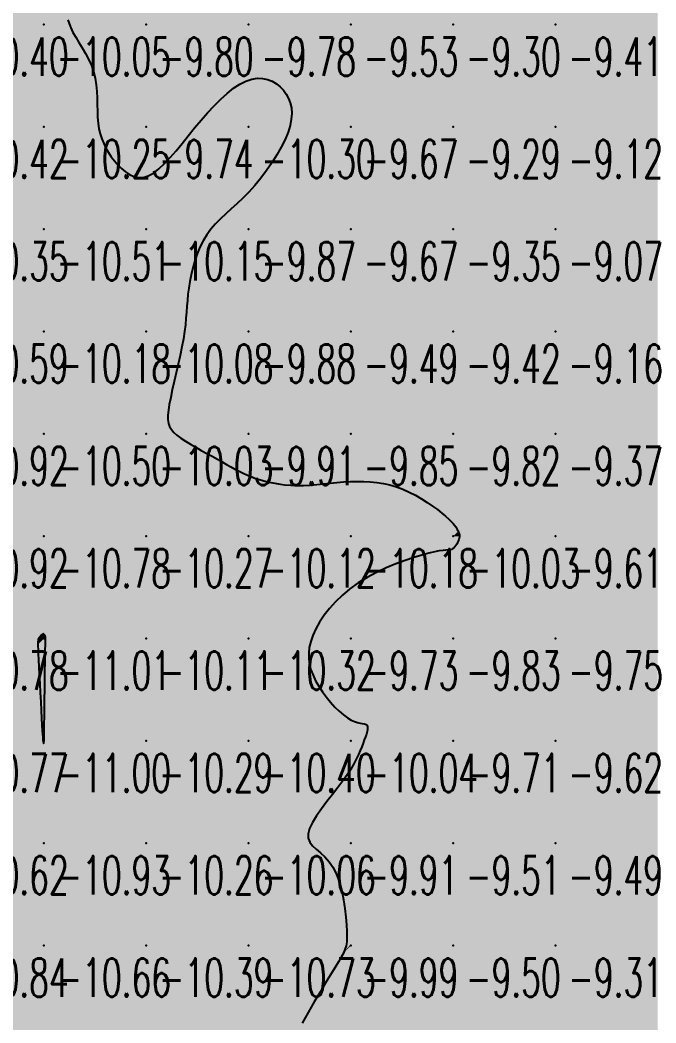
# Model space of a CAD drawing. Header units: millimetres. Extents: x 88261 to 90953, y 390274 to 392322.
# Drawn here: x 89887.9 to 89950.1, y 391539.7 to 391637.7 of the extents above; entities that cross this region are included whole.
import ezdxf
from ezdxf.enums import TextEntityAlignment as Align

# ---------------------------------------------------------------- set-up
doc = ezdxf.new("R2010")
doc.units = ezdxf.units.MM
doc.header["$LTSCALE"] = 25
for name, color, linetype in [('CN_03_00', 7, 'Continuous'), ('CN_04_00', 242, 'Continuous'), ('COTEAlt', 7, 'Continuous'), ('TN_COLORIAGE', 7, 'Continuous')]:
    doc.layers.add(name, color=color, linetype=linetype)
doc.styles.add('Simplex 1.0', font='Simplex.shx', dxfattribs={"width": 0.99, "height": 2.5})
doc.styles.get("Standard").update_dxf_attribs({"font": 'times.ttf'})

# ---------------------------------------------------------------- blocks, each defined once
blk = doc.blocks.new('COTE')
at = {"color": 0}
blk.add_point((0, 0), dxfattribs=at)
at = {"layer": 'COTEAlt'}
blk.add_attdef('ALT', text='', height=3.75, dxfattribs=at).set_placement((1.25, -1.25), align=Align.TOP_LEFT)

msp = doc.modelspace()

# ---------------------------------------------------------------- linework, layer by layer
at = {"layer": 'CN_03_00', "elevation": -11, "flags": 128}
msp.add_lwpolyline([(89889.772, 391574.491), (89889.813, 391573.701), (89889.858, 391572.844), (89889.905, 391571.955), (89889.952, 391571.071), (89889.998, 391570.226), (89890.039, 391569.457), (89890.076, 391568.798), (89890.106, 391568.276), (89890.129, 391567.882), (89890.148, 391567.596), (89890.162, 391567.401), (89890.173, 391567.277), (89890.181, 391567.206), (89890.188, 391567.17), (89890.194, 391567.148), (89890.2, 391567.127), (89890.206, 391567.105), (89890.213, 391567.082), (89890.22, 391567.061), (89890.226, 391567.043), (89890.232, 391567.029), (89890.239, 391567.021), (89890.244, 391567.02), (89890.25, 391567.028), (89890.255, 391567.043), (89890.259, 391567.064), (89890.263, 391567.088), (89890.267, 391567.115), (89890.27, 391567.142), (89890.272, 391567.168), (89890.274, 391567.191), (89890.275, 391567.214), (89890.276, 391567.251), (89890.277, 391567.325), (89890.279, 391567.453), (89890.282, 391567.657), (89890.285, 391567.957), (89890.29, 391568.372), (89890.297, 391568.923), (89890.306, 391569.619), (89890.317, 391570.432), (89890.329, 391571.324), (89890.341, 391572.255), (89890.354, 391573.188), (89890.367, 391574.084), (89890.379, 391574.903), (89890.391, 391575.609), (89890.4, 391576.171), (89890.408, 391576.6), (89890.413, 391576.915), (89890.417, 391577.136), (89890.418, 391577.282), (89890.416, 391577.372), (89890.411, 391577.428), (89890.403, 391577.466), (89890.391, 391577.505), (89890.375, 391577.545), (89890.355, 391577.583), (89890.331, 391577.617), (89890.301, 391577.646), (89890.266, 391577.665), (89890.225, 391577.674), (89890.178, 391577.67), (89890.125, 391577.65), (89890.067, 391577.617), (89890.007, 391577.572), (89889.946, 391577.518), (89889.887, 391577.455), (89889.832, 391577.387), (89889.783, 391577.315), (89889.741, 391577.241), (89889.709, 391577.163), (89889.687, 391577.069), (89889.674, 391576.941), (89889.67, 391576.76), (89889.674, 391576.511), (89889.687, 391576.176), (89889.708, 391575.738), (89889.737, 391575.179), (89889.772, 391574.491)], close=True, dxfattribs=at)
at = {"layer": 'CN_04_00', "elevation": -10, "flags": 128}
msp.add_lwpolyline([(89892.608, 391637.724), (89892.719, 391637.341), (89892.881, 391636.925), (89893.106, 391636.479), (89893.38, 391636.005), (89893.687, 391635.505), (89894.01, 391634.978), (89894.332, 391634.428), (89894.637, 391633.854), (89894.907, 391633.259), (89895.125, 391632.644), (89895.28, 391632.011), (89895.38, 391631.365), (89895.437, 391630.714), (89895.467, 391630.064), (89895.48, 391629.422), (89895.492, 391628.795), (89895.515, 391628.19), (89895.562, 391627.612), (89895.645, 391627.068), (89895.764, 391626.556), (89895.917, 391626.071), (89896.104, 391625.61), (89896.323, 391625.17), (89896.572, 391624.747), (89896.85, 391624.338), (89897.155, 391623.938), (89897.486, 391623.549), (89897.841, 391623.183), (89898.221, 391622.858), (89898.625, 391622.591), (89899.051, 391622.4), (89899.499, 391622.303), (89899.967, 391622.316), (89900.456, 391622.457), (89900.965, 391622.737), (89901.492, 391623.142), (89902.037, 391623.655), (89902.598, 391624.255), (89903.175, 391624.923), (89903.767, 391625.639), (89904.373, 391626.386), (89904.992, 391627.142), (89905.622, 391627.89), (89906.26, 391628.615), (89906.901, 391629.304), (89907.542, 391629.943), (89908.177, 391630.518), (89908.802, 391631.016), (89909.414, 391631.424), (89910.007, 391631.726), (89910.578, 391631.915), (89911.123, 391631.996), (89911.639, 391631.98), (89912.123, 391631.879), (89912.571, 391631.701), (89912.982, 391631.458), (89913.351, 391631.161), (89913.675, 391630.821), (89913.952, 391630.445), (89914.175, 391630.033), (89914.341, 391629.585), (89914.443, 391629.098), (89914.477, 391628.57), (89914.437, 391627.999), (89914.319, 391627.384), (89914.117, 391626.722), (89913.828, 391626.014), (89913.462, 391625.271), (89913.03, 391624.508), (89912.544, 391623.739), (89912.015, 391622.977), (89911.455, 391622.237), (89910.875, 391621.532), (89910.288, 391620.878), (89909.703, 391620.282), (89909.127, 391619.737), (89908.566, 391619.226), (89908.026, 391618.738), (89907.51, 391618.256), (89907.026, 391617.767), (89906.579, 391617.258), (89906.174, 391616.713), (89905.815, 391616.123), (89905.501, 391615.494), (89905.23, 391614.837), (89904.998, 391614.162), (89904.803, 391613.48), (89904.642, 391612.801), (89904.513, 391612.136), (89904.413, 391611.496), (89904.339, 391610.886), (89904.282, 391610.298), (89904.237, 391609.72), (89904.194, 391609.139), (89904.145, 391608.542), (89904.084, 391607.916), (89904.002, 391607.249), (89903.892, 391606.527), (89903.747, 391605.745), (89903.576, 391604.916), (89903.388, 391604.062), (89903.191, 391603.203), (89902.996, 391602.36), (89902.813, 391601.554), (89902.651, 391600.805), (89902.519, 391600.134), (89902.427, 391599.556), (89902.378, 391599.063), (89902.379, 391598.641), (89902.433, 391598.276), (89902.545, 391597.955), (89902.718, 391597.663), (89902.957, 391597.386), (89903.268, 391597.112), (89903.65, 391596.828), (89904.092, 391596.536), (89904.581, 391596.239), (89905.101, 391595.939), (89905.639, 391595.64), (89906.18, 391595.345), (89906.71, 391595.059), (89907.214, 391594.783), (89907.682, 391594.52), (89908.118, 391594.271), (89908.533, 391594.036), (89908.934, 391593.812), (89909.331, 391593.601), (89909.732, 391593.401), (89910.147, 391593.213), (89910.585, 391593.035), (89911.052, 391592.867), (89911.549, 391592.712), (89912.072, 391592.573), (89912.619, 391592.451), (89913.187, 391592.351), (89913.775, 391592.274), (89914.379, 391592.224), (89914.998, 391592.202), (89915.629, 391592.211), (89916.269, 391592.244), (89916.917, 391592.296), (89917.571, 391592.359), (89918.229, 391592.427), (89918.889, 391592.493), (89919.549, 391592.55), (89920.206, 391592.591), (89920.86, 391592.61), (89921.51, 391592.604), (89922.157, 391592.568), (89922.799, 391592.501), (89923.437, 391592.397), (89924.072, 391592.255), (89924.702, 391592.071), (89925.329, 391591.842), (89925.951, 391591.567), (89926.561, 391591.253), (89927.151, 391590.914), (89927.712, 391590.558), (89928.238, 391590.199), (89928.719, 391589.845), (89929.148, 391589.509), (89929.516, 391589.201), (89929.818, 391588.93), (89930.059, 391588.695), (89930.248, 391588.491), (89930.394, 391588.316), (89930.503, 391588.164), (89930.584, 391588.033), (89930.646, 391587.919), (89930.696, 391587.817), (89930.742, 391587.725), (89930.783, 391587.638), (89930.817, 391587.554), (89930.844, 391587.469), (89930.861, 391587.38), (89930.866, 391587.284), (89930.858, 391587.178), (89930.836, 391587.058), (89930.798, 391586.922), (89930.745, 391586.775), (89930.679, 391586.624), (89930.601, 391586.474), (89930.513, 391586.332), (89930.415, 391586.204), (89930.31, 391586.096), (89930.199, 391586.014), (89930.08, 391585.962), (89929.942, 391585.932), (89929.769, 391585.913), (89929.548, 391585.893), (89929.262, 391585.862), (89928.898, 391585.809), (89928.441, 391585.723), (89927.875, 391585.593), (89927.192, 391585.411), (89926.41, 391585.174), (89925.553, 391584.885), (89924.645, 391584.545), (89923.71, 391584.154), (89922.771, 391583.713), (89921.853, 391583.225), (89920.979, 391582.69), (89920.17, 391582.109), (89919.431, 391581.493), (89918.763, 391580.849), (89918.168, 391580.189), (89917.647, 391579.52), (89917.201, 391578.853), (89916.833, 391578.197), (89916.542, 391577.561), (89916.331, 391576.954), (89916.197, 391576.371), (89916.135, 391575.809), (89916.144, 391575.263), (89916.22, 391574.726), (89916.359, 391574.195), (89916.559, 391573.665), (89916.817, 391573.13), (89917.127, 391572.589), (89917.48, 391572.049), (89917.866, 391571.523), (89918.275, 391571.022), (89918.695, 391570.557), (89919.115, 391570.139), (89919.526, 391569.781), (89919.916, 391569.493), (89920.276, 391569.283), (89920.604, 391569.139), (89920.898, 391569.046), (89921.156, 391568.989), (89921.377, 391568.952), (89921.561, 391568.92), (89921.704, 391568.878), (89921.807, 391568.81), (89921.868, 391568.703), (89921.891, 391568.558), (89921.879, 391568.377), (89921.838, 391568.162), (89921.77, 391567.916), (89921.681, 391567.641), (89921.574, 391567.341), (89921.454, 391567.017), (89921.323, 391566.671), (89921.173, 391566.3), (89920.999, 391565.901), (89920.791, 391565.469), (89920.542, 391565.001), (89920.244, 391564.493), (89919.889, 391563.941), (89919.468, 391563.341), (89918.98, 391562.693), (89918.45, 391562.011), (89917.907, 391561.312), (89917.383, 391560.613), (89916.907, 391559.933), (89916.511, 391559.287), (89916.225, 391558.695), (89916.078, 391558.172), (89916.093, 391557.73), (89916.249, 391557.349), (89916.518, 391557.002), (89916.87, 391556.665), (89917.276, 391556.309), (89917.707, 391555.908), (89918.134, 391555.438), (89918.528, 391554.87), (89918.865, 391554.189), (89919.144, 391553.415), (89919.37, 391552.581), (89919.547, 391551.719), (89919.682, 391550.858), (89919.777, 391550.032), (89919.839, 391549.271), (89919.871, 391548.606), (89919.877, 391548.059), (89919.853, 391547.608), (89919.79, 391547.22), (89919.684, 391546.861), (89919.528, 391546.5), (89919.315, 391546.105), (89919.038, 391545.641), (89918.692, 391545.077), (89918.273, 391544.389), (89917.79, 391543.588), (89917.257, 391542.696), (89916.687, 391541.732), (89916.093, 391540.717), (89915.487, 391539.672)], dxfattribs=at)
at = {"layer": 'TN_COLORIAGE', "color": 181}
for points in [[(89892.756, 391639.746, -9.804), (89892.169, 391637.239, -9.804), (89900.249, 391647.239, -9.804), (89900.249, 391637.239, -9.804)], [(89900.249, 391637.239, -9.519), (89910.249, 391637.239, -9.519), (89910.249, 391647.239, -9.519)], [(89900.249, 391647.239, -9.519), (89900.249, 391637.239, -9.519), (89910.249, 391647.239, -9.519)], [(89910.249, 391637.239, -9.259), (89920.249, 391637.239, -9.259), (89920.249, 391647.239, -9.259)], [(89910.249, 391647.239, -9.259), (89910.249, 391637.239, -9.259), (89920.249, 391647.239, -9.259)], [(89920.249, 391637.239, -9.245), (89930.249, 391637.239, -9.245), (89930.249, 391647.239, -9.245)], [(89920.249, 391647.239, -9.245), (89920.249, 391637.239, -9.245), (89930.249, 391647.239, -9.245)], [(89930.249, 391637.239, -9.196), (89940.249, 391637.239, -9.196), (89940.249, 391647.239, -9.196)], [(89930.249, 391647.239, -9.196), (89930.249, 391637.239, -9.196), (89940.249, 391647.239, -9.196)], [(89940.249, 391637.239, -9.371), (89950.249, 391637.239, -9.371), (89950.249, 391647.239, -9.371)], [(89940.249, 391647.239, -9.371), (89940.249, 391637.239, -9.371), (89950.249, 391647.239, -9.371)], [(89892.169, 391637.239, -9.804), (89895.856, 391632.846, -9.804), (89900.249, 391637.239, -9.804)], [(89895.856, 391632.846, -9.741), (89895.159, 391627.239, -9.741), (89900.249, 391637.239, -9.741), (89900.249, 391627.239, -9.741)], [(89910.249, 391632.986, -9.741), (89904.863, 391627.239, -9.741), (89910.249, 391637.239, -9.741), (89900.249, 391627.239, -9.741)], [(89900.249, 391637.239, -9.776), (89900.249, 391627.239, -9.776), (89910.249, 391637.239, -9.776)], [(89910.249, 391632.986, -9.534), (89914.184, 391631.175, -9.534), (89910.249, 391637.239, -9.534), (89920.249, 391637.239, -9.534)], [(89915.067, 391627.239, -9.534), (89914.184, 391631.175, -9.534), (89920.249, 391627.239, -9.534), (89920.249, 391637.239, -9.534)], [(89920.249, 391627.239, -9.297), (89930.249, 391627.239, -9.297), (89930.249, 391637.239, -9.297)], [(89920.249, 391637.239, -9.297), (89920.249, 391627.239, -9.297), (89930.249, 391637.239, -9.297)], [(89930.249, 391637.239, -9.414), (89930.249, 391627.239, -9.414), (89940.249, 391637.239, -9.414)], [(89930.249, 391627.239, -9.414), (89940.249, 391627.239, -9.414), (89940.249, 391637.239, -9.414)], [(89940.249, 391637.239, -9.658), (89940.249, 391627.239, -9.658), (89950.249, 391637.239, -9.658)], [(89940.249, 391627.239, -9.658), (89950.249, 391627.239, -9.658), (89950.249, 391637.239, -9.658)], [(89895.159, 391627.239, -9.741), (89896.88, 391623.871, -9.741), (89900.249, 391627.239, -9.741)], [(89900.249, 391620.907, -9.741), (89896.88, 391623.871, -9.741), (89900.249, 391627.239, -9.741)], [(89900.249, 391620.907, -9.741), (89904.863, 391627.239, -9.741), (89900.249, 391627.239, -9.741)], [(89910.249, 391620.197, -9.675), (89915.067, 391627.239, -9.675), (89910.249, 391617.239, -9.675), (89920.249, 391627.239, -9.675)], [(89910.249, 391617.239, -9.675), (89920.249, 391617.239, -9.675), (89920.249, 391627.239, -9.675)], [(89920.249, 391627.239, -9.286), (89920.249, 391617.239, -9.286), (89930.249, 391627.239, -9.286)], [(89920.249, 391617.239, -9.286), (89930.249, 391617.239, -9.286), (89930.249, 391627.239, -9.286)], [(89930.249, 391617.239, -9.12), (89940.249, 391617.239, -9.12), (89940.249, 391627.239, -9.12)], [(89930.249, 391627.239, -9.12), (89930.249, 391617.239, -9.12), (89940.249, 391627.239, -9.12)], [(89940.249, 391617.239, -9.155), (89950.249, 391617.239, -9.155), (89950.249, 391627.239, -9.155)], [(89940.249, 391627.239, -9.155), (89940.249, 391617.239, -9.155), (89950.249, 391627.239, -9.155)], [(89905.665, 391617.239, -9.873), (89910.249, 391620.197, -9.873), (89910.249, 391617.239, -9.873)], [(89904.133, 391611.124, -9.873), (89905.665, 391617.239, -9.873), (89910.249, 391617.239, -9.873)], [(89904.282, 391607.239, -9.873), (89904.133, 391611.124, -9.873), (89910.249, 391607.239, -9.873), (89910.249, 391617.239, -9.873)], [(89910.249, 391607.239, -9.674), (89920.249, 391607.239, -9.674), (89920.249, 391617.239, -9.674)], [(89910.249, 391617.239, -9.674), (89910.249, 391607.239, -9.674), (89920.249, 391617.239, -9.674)], [(89920.249, 391607.239, -9.351), (89930.249, 391607.239, -9.351), (89930.249, 391617.239, -9.351)], [(89920.249, 391617.239, -9.351), (89920.249, 391607.239, -9.351), (89930.249, 391617.239, -9.351)], [(89930.249, 391607.239, -9.073), (89940.249, 391607.239, -9.073), (89940.249, 391617.239, -9.073)], [(89930.249, 391617.239, -9.073), (89930.249, 391607.239, -9.073), (89940.249, 391617.239, -9.073)], [(89940.249, 391617.239, -9.308), (89940.249, 391607.239, -9.308), (89950.249, 391617.239, -9.308)], [(89940.249, 391607.239, -9.308), (89950.249, 391607.239, -9.308), (89950.249, 391617.239, -9.308)], [(89902.091, 391599.082, -9.881), (89904.282, 391607.239, -9.881), (89910.249, 391607.239, -9.881)], [(89902.468, 391597.239, -9.881), (89902.091, 391599.082, -9.881), (89910.249, 391597.239, -9.881), (89910.249, 391607.239, -9.881)], [(89910.249, 391607.239, -9.491), (89910.249, 391597.239, -9.491), (89920.249, 391607.239, -9.491)], [(89910.249, 391597.239, -9.491), (89920.249, 391597.239, -9.491), (89920.249, 391607.239, -9.491)], [(89920.249, 391607.239, -9.424), (89920.249, 391597.239, -9.424), (89930.249, 391607.239, -9.424)], [(89920.249, 391597.239, -9.424), (89930.249, 391597.239, -9.424), (89930.249, 391607.239, -9.424)], [(89930.249, 391607.239, -9.164), (89930.249, 391597.239, -9.164), (89940.249, 391607.239, -9.164)], [(89930.249, 391597.239, -9.164), (89940.249, 391597.239, -9.164), (89940.249, 391607.239, -9.164)], [(89940.249, 391607.239, -9.579), (89940.249, 391597.239, -9.579), (89950.249, 391607.239, -9.579)], [(89940.249, 391597.239, -9.579), (89950.249, 391597.239, -9.579), (89950.249, 391607.239, -9.579)], [(89902.468, 391597.239, -9.905), (89907.642, 391594.632, -9.905), (89910.249, 391597.239, -9.905)], [(89910.249, 391592.928, -9.905), (89907.642, 391594.632, -9.905), (89910.249, 391597.239, -9.905)], [(89910.249, 391592.928, -9.855), (89914.873, 391591.863, -9.855), (89910.249, 391597.239, -9.855), (89920.249, 391597.239, -9.855)], [(89914.873, 391591.863, -9.855), (89920.249, 391592.83, -9.855), (89920.249, 391597.239, -9.855)], [(89920.249, 391592.83, -9.825), (89925.369, 391592.36, -9.825), (89920.249, 391597.239, -9.825), (89930.249, 391597.239, -9.825)], [(89930.249, 391588.782, -9.825), (89925.369, 391592.36, -9.825), (89930.249, 391597.239, -9.825)], [(89930.249, 391588.782, -9.368), (89930.73, 391587.72, -9.368), (89930.249, 391597.239, -9.368), (89940.249, 391597.239, -9.368)], [(89931.01, 391587.239, -9.368), (89930.73, 391587.72, -9.368), (89940.249, 391587.239, -9.368), (89940.249, 391597.239, -9.368)], [(89940.249, 391597.239, -9.29), (89940.249, 391587.239, -9.29), (89950.249, 391597.239, -9.29)], [(89940.249, 391587.239, -9.29), (89950.249, 391587.239, -9.29), (89950.249, 391597.239, -9.29)], [(89930.249, 391585.667, -9.612), (89931.01, 391587.239, -9.612), (89930.249, 391577.239, -9.612), (89940.249, 391587.239, -9.612)], [(89930.249, 391577.239, -9.612), (89940.249, 391577.239, -9.612), (89940.249, 391587.239, -9.612)], [(89940.249, 391587.239, -9.38), (89940.249, 391577.239, -9.38), (89950.249, 391587.239, -9.38)], [(89940.249, 391577.239, -9.38), (89950.249, 391577.239, -9.38), (89950.249, 391587.239, -9.38)], [(89930.249, 391585.667, -9.731), (89929.188, 391586.178, -9.731), (89930.249, 391577.239, -9.731), (89920.249, 391577.239, -9.731)], [(89929.188, 391586.178, -9.731), (89920.249, 391583.18, -9.731), (89920.249, 391577.239, -9.731)], [(89920.249, 391583.18, -9.731), (89915.691, 391577.239, -9.731), (89920.249, 391577.239, -9.731)], [(89915.691, 391577.239, -9.731), (89916.24, 391573.231, -9.731), (89920.249, 391577.239, -9.731)], [(89920.249, 391568.62, -9.731), (89916.24, 391573.231, -9.731), (89920.249, 391577.239, -9.731)], [(89922.259, 391569.25, -9.731), (89920.249, 391568.62, -9.731), (89930.249, 391577.239, -9.731), (89920.249, 391577.239, -9.731)], [(89922.259, 391569.25, -9.713), (89921.554, 391567.239, -9.713), (89930.249, 391577.239, -9.713), (89930.249, 391567.239, -9.713)], [(89930.249, 391577.239, -9.747), (89930.249, 391567.239, -9.747), (89940.249, 391577.239, -9.747)], [(89930.249, 391567.239, -9.747), (89940.249, 391567.239, -9.747), (89940.249, 391577.239, -9.747)], [(89940.249, 391577.239, -9.542), (89940.249, 391567.239, -9.542), (89950.249, 391577.239, -9.542)], [(89940.249, 391567.239, -9.542), (89950.249, 391567.239, -9.542), (89950.249, 391577.239, -9.542)], [(89920.249, 391557.239, -9.713), (89930.249, 391557.239, -9.713), (89930.249, 391567.239, -9.713)], [(89920.249, 391563.892, -9.713), (89921.554, 391567.239, -9.713), (89920.249, 391557.239, -9.713), (89930.249, 391567.239, -9.713)], [(89930.249, 391567.239, -9.619), (89930.249, 391557.239, -9.619), (89940.249, 391567.239, -9.619)], [(89930.249, 391557.239, -9.619), (89940.249, 391557.239, -9.619), (89940.249, 391567.239, -9.619)], [(89940.249, 391567.239, -9.536), (89940.249, 391557.239, -9.536), (89950.249, 391567.239, -9.536)], [(89940.249, 391557.239, -9.536), (89950.249, 391557.239, -9.536), (89950.249, 391567.239, -9.536)], [(89920.249, 391563.892, -9.914), (89914.257, 391557.239, -9.914), (89920.249, 391557.239, -9.914)], [(89914.257, 391557.239, -9.914), (89919.195, 391556.185, -9.914), (89920.249, 391557.239, -9.914)], [(89920.132, 391547.239, -9.914), (89919.195, 391556.185, -9.914), (89920.249, 391547.239, -9.914), (89920.249, 391557.239, -9.914)], [(89920.249, 391547.239, -9.513), (89930.249, 391547.239, -9.513), (89930.249, 391557.239, -9.513)], [(89920.249, 391557.239, -9.513), (89920.249, 391547.239, -9.513), (89930.249, 391557.239, -9.513)], [(89930.249, 391557.239, -9.488), (89930.249, 391547.239, -9.488), (89940.249, 391557.239, -9.488)], [(89930.249, 391547.239, -9.488), (89940.249, 391547.239, -9.488), (89940.249, 391557.239, -9.488)], [(89940.249, 391557.239, -9.463), (89940.249, 391547.239, -9.463), (89950.249, 391557.239, -9.463)], [(89940.249, 391547.239, -9.463), (89950.249, 391547.239, -9.463), (89950.249, 391557.239, -9.463)], [(89919.505, 391546.496, -9.822), (89913.999, 391537.239, -9.822), (89920.249, 391547.239, -9.822), (89920.249, 391537.239, -9.822)], [(89919.505, 391546.496, -9.991), (89920.132, 391547.239, -9.991), (89920.249, 391547.239, -9.991)], [(89920.249, 391537.239, -9.5), (89930.249, 391537.239, -9.5), (89930.249, 391547.239, -9.5)], [(89920.249, 391547.239, -9.5), (89920.249, 391537.239, -9.5), (89930.249, 391547.239, -9.5)], [(89930.249, 391547.239, -9.311), (89930.249, 391537.239, -9.311), (89940.249, 391547.239, -9.311)], [(89930.249, 391537.239, -9.311), (89940.249, 391537.239, -9.311), (89940.249, 391547.239, -9.311)], [(89940.249, 391547.239, -9.416), (89940.249, 391537.239, -9.416), (89950.249, 391547.239, -9.416)], [(89940.249, 391537.239, -9.416), (89950.249, 391537.239, -9.416), (89950.249, 391547.239, -9.416)]]:
    msp.add_solid(points, dxfattribs=at)
at = {"layer": 'TN_COLORIAGE', "color": 191}
for points in [[(89880.249, 391637.239, -10), (89886.233, 391643.223, -10), (89890.249, 391637.239, -10), (89890.249, 391638.712, -10)], [(89890.249, 391638.712, -10.047), (89892.756, 391639.746, -10.047), (89890.249, 391637.239, -10.047)], [(89892.169, 391637.239, -10.047), (89892.756, 391639.746, -10.047), (89890.249, 391637.239, -10.047)], [(89880.249, 391627.239, -10.047), (89890.249, 391627.239, -10.047), (89890.249, 391637.239, -10.047)], [(89880.249, 391637.239, -10.047), (89880.249, 391627.239, -10.047), (89890.249, 391637.239, -10.047)], [(89890.249, 391627.239, -10), (89895.856, 391632.846, -10), (89890.249, 391637.239, -10), (89892.169, 391637.239, -10)], [(89895.159, 391627.239, -10.25), (89895.856, 391632.846, -10.25), (89890.249, 391627.239, -10.25)], [(89904.863, 391627.239, -10.303), (89910.249, 391632.986, -10.303), (89910.249, 391627.239, -10.303)], [(89914.184, 391631.175, -10.303), (89910.249, 391632.986, -10.303), (89910.249, 391627.239, -10.303)], [(89914.184, 391631.175, -10.303), (89915.067, 391627.239, -10.303), (89910.249, 391627.239, -10.303)], [(89880.249, 391627.239, -10.25), (89880.249, 391617.239, -10.25), (89890.249, 391627.239, -10.25)], [(89880.249, 391617.239, -10.25), (89890.249, 391617.239, -10.25), (89890.249, 391627.239, -10.25)], [(89890.249, 391617.239, -10), (89896.88, 391623.871, -10), (89890.249, 391627.239, -10), (89895.159, 391627.239, -10)], [(89910.249, 391627.239, -10), (89904.863, 391627.239, -10), (89900.249, 391617.239, -10), (89900.249, 391620.907, -10)], [(89910.249, 391627.239, -10), (89910.249, 391620.197, -10), (89900.249, 391617.239, -10), (89905.665, 391617.239, -10)], [(89915.067, 391627.239, -10.303), (89910.249, 391620.197, -10.303), (89910.249, 391627.239, -10.303)], [(89890.249, 391617.239, -10), (89896.88, 391623.871, -10), (89900.249, 391617.239, -10), (89900.249, 391620.907, -10)], [(89880.249, 391607.239, -10.51), (89890.249, 391607.239, -10.51), (89890.249, 391617.239, -10.51)], [(89880.249, 391617.239, -10.51), (89880.249, 391607.239, -10.51), (89890.249, 391617.239, -10.51)], [(89890.249, 391607.239, -10.15), (89900.249, 391607.239, -10.15), (89900.249, 391617.239, -10.15)], [(89890.249, 391617.239, -10.15), (89890.249, 391607.239, -10.15), (89900.249, 391617.239, -10.15)], [(89900.249, 391617.239, -10), (89905.665, 391617.239, -10), (89900.249, 391607.239, -10), (89904.133, 391611.124, -10)], [(89904.133, 391611.124, -10.081), (89904.282, 391607.239, -10.081), (89900.249, 391607.239, -10.081)], [(89880.249, 391607.239, -10.177), (89880.249, 391597.239, -10.177), (89890.249, 391607.239, -10.177)], [(89880.249, 391597.239, -10.177), (89890.249, 391597.239, -10.177), (89890.249, 391607.239, -10.177)], [(89890.249, 391607.239, -10.081), (89890.249, 391597.239, -10.081), (89900.249, 391607.239, -10.081)], [(89890.249, 391597.239, -10.081), (89900.249, 391597.239, -10.081), (89900.249, 391607.239, -10.081)], [(89900.249, 391607.239, -10), (89904.282, 391607.239, -10), (89900.249, 391597.239, -10), (89902.091, 391599.082, -10)], [(89902.091, 391599.082, -10.027), (89902.468, 391597.239, -10.027), (89900.249, 391597.239, -10.027)], [(89880.249, 391587.239, -10.501), (89890.249, 391587.239, -10.501), (89890.249, 391597.239, -10.501)], [(89880.249, 391597.239, -10.501), (89880.249, 391587.239, -10.501), (89890.249, 391597.239, -10.501)], [(89890.249, 391587.239, -10.027), (89900.249, 391587.239, -10.027), (89900.249, 391597.239, -10.027)], [(89890.249, 391597.239, -10.027), (89890.249, 391587.239, -10.027), (89900.249, 391597.239, -10.027)], [(89900.249, 391587.239, -10), (89907.642, 391594.632, -10), (89900.249, 391597.239, -10), (89902.468, 391597.239, -10)], [(89900.249, 391587.239, -10), (89907.642, 391594.632, -10), (89910.249, 391587.239, -10), (89910.249, 391592.928, -10)], [(89914.873, 391591.863, -10.125), (89910.249, 391592.928, -10.125), (89910.249, 391587.239, -10.125)], [(89920.249, 391587.239, -10), (89920.249, 391592.83, -10), (89910.249, 391587.239, -10), (89914.873, 391591.863, -10)], [(89925.369, 391592.36, -10.184), (89920.249, 391592.83, -10.184), (89920.249, 391587.239, -10.184)], [(89920.249, 391587.239, -10), (89925.369, 391592.36, -10), (89930.249, 391587.239, -10), (89930.249, 391588.782, -10)], [(89930.73, 391587.72, -10.032), (89930.249, 391588.782, -10.032), (89930.249, 391587.239, -10.032)], [(89930.73, 391587.72, -10.032), (89931.01, 391587.239, -10.032), (89930.249, 391587.239, -10.032)], [(89889.635, 391577.239, -10.776), (89890.249, 391577.837, -10.776), (89880.249, 391577.239, -10.776), (89890.249, 391587.239, -10.776)], [(89880.249, 391587.239, -10.776), (89880.249, 391577.239, -10.776), (89890.249, 391587.239, -10.776)], [(89890.249, 391577.837, -10.268), (89890.44, 391577.431, -10.268), (89890.249, 391587.239, -10.268), (89900.249, 391587.239, -10.268)], [(89890.44, 391577.431, -10.115), (89890.407, 391577.239, -10.115), (89900.249, 391587.239, -10.115), (89900.249, 391577.239, -10.115)], [(89900.249, 391587.239, -10.125), (89900.249, 391577.239, -10.125), (89910.249, 391587.239, -10.125)], [(89900.249, 391577.239, -10.125), (89910.249, 391577.239, -10.125), (89910.249, 391587.239, -10.125)], [(89910.249, 391587.239, -10.184), (89910.249, 391577.239, -10.184), (89920.249, 391587.239, -10.184)], [(89910.249, 391577.239, -10), (89915.691, 391577.239, -10), (89920.249, 391587.239, -10), (89920.249, 391583.18, -10)], [(89920.249, 391587.239, -10), (89920.249, 391583.18, -10), (89930.249, 391587.239, -10), (89929.188, 391586.178, -10)], [(89929.188, 391586.178, -10.032), (89930.249, 391585.667, -10.032), (89930.249, 391587.239, -10.032)], [(89931.01, 391587.239, -10.032), (89930.249, 391585.667, -10.032), (89930.249, 391587.239, -10.032)], [(89889.635, 391577.239, -10.773), (89889.658, 391576.649, -10.773), (89880.249, 391577.239, -10.773), (89880.249, 391567.239, -10.773)], [(89890.28, 391567.239, -10.115), (89890.274, 391567.265, -10.115), (89900.249, 391567.239, -10.115), (89900.249, 391577.239, -10.115)], [(89890.274, 391567.265, -10.115), (89890.407, 391577.239, -10.115), (89900.249, 391577.239, -10.115)], [(89900.249, 391567.239, -10.321), (89910.249, 391567.239, -10.321), (89910.249, 391577.239, -10.321)], [(89900.249, 391577.239, -10.321), (89900.249, 391567.239, -10.321), (89910.249, 391577.239, -10.321)], [(89910.249, 391567.239, -10), (89916.24, 391573.231, -10), (89910.249, 391577.239, -10), (89915.691, 391577.239, -10)], [(89890.152, 391567.239, -10.773), (89889.658, 391576.649, -10.773), (89880.249, 391567.239, -10.773)], [(89910.249, 391567.239, -10), (89916.24, 391573.231, -10), (89920.249, 391567.239, -10), (89920.249, 391568.62, -10)], [(89921.554, 391567.239, -10.043), (89922.259, 391569.25, -10.043), (89920.249, 391567.239, -10.043)], [(89920.249, 391568.62, -10.043), (89922.259, 391569.25, -10.043), (89920.249, 391567.239, -10.043)], [(89890.152, 391567.239, -10.619), (89890.191, 391567.181, -10.619), (89880.249, 391567.239, -10.619), (89880.249, 391557.239, -10.619)], [(89890.249, 391566.926, -10.619), (89890.191, 391567.181, -10.619), (89890.249, 391557.239, -10.619), (89880.249, 391557.239, -10.619)], [(89890.249, 391557.239, -10.289), (89900.249, 391557.239, -10.289), (89900.249, 391567.239, -10.289)], [(89890.249, 391566.926, -10.289), (89890.28, 391567.239, -10.289), (89890.249, 391557.239, -10.289), (89900.249, 391567.239, -10.289)], [(89900.249, 391557.239, -10.402), (89910.249, 391557.239, -10.402), (89910.249, 391567.239, -10.402)], [(89900.249, 391567.239, -10.402), (89900.249, 391557.239, -10.402), (89910.249, 391567.239, -10.402)], [(89910.249, 391557.239, -10), (89914.257, 391557.239, -10), (89920.249, 391567.239, -10), (89920.249, 391563.892, -10)], [(89910.249, 391567.239, -10.043), (89910.249, 391557.239, -10.043), (89920.249, 391567.239, -10.043)], [(89921.554, 391567.239, -10.043), (89920.249, 391563.892, -10.043), (89920.249, 391567.239, -10.043)], [(89880.249, 391547.239, -10.931), (89890.249, 391547.239, -10.931), (89890.249, 391557.239, -10.931)], [(89880.249, 391557.239, -10.931), (89880.249, 391547.239, -10.931), (89890.249, 391557.239, -10.931)], [(89890.249, 391547.239, -10.261), (89900.249, 391547.239, -10.261), (89900.249, 391557.239, -10.261)], [(89890.249, 391557.239, -10.261), (89890.249, 391547.239, -10.261), (89900.249, 391557.239, -10.261)], [(89900.249, 391547.239, -10.057), (89910.249, 391547.239, -10.057), (89910.249, 391557.239, -10.057)], [(89900.249, 391557.239, -10.057), (89900.249, 391547.239, -10.057), (89910.249, 391557.239, -10.057)], [(89910.249, 391547.239, -10), (89919.195, 391556.185, -10), (89910.249, 391557.239, -10), (89914.257, 391557.239, -10)], [(89919.195, 391556.185, -10.727), (89920.132, 391547.239, -10.727), (89910.249, 391547.239, -10.727)], [(89880.249, 391537.239, -10.657), (89890.249, 391537.239, -10.657), (89890.249, 391547.239, -10.657)], [(89880.249, 391547.239, -10.657), (89880.249, 391537.239, -10.657), (89890.249, 391547.239, -10.657)], [(89890.249, 391537.239, -10.394), (89900.249, 391537.239, -10.394), (89900.249, 391547.239, -10.394)], [(89890.249, 391547.239, -10.394), (89890.249, 391537.239, -10.394), (89900.249, 391547.239, -10.394)], [(89900.249, 391537.239, -10.727), (89910.249, 391537.239, -10.727), (89910.249, 391547.239, -10.727)], [(89900.249, 391547.239, -10.727), (89900.249, 391537.239, -10.727), (89910.249, 391547.239, -10.727)], [(89910.249, 391547.239, -10), (89920.132, 391547.239, -10), (89910.249, 391537.239, -10), (89919.505, 391546.496, -10)], [(89913.999, 391537.239, -10.107), (89919.505, 391546.496, -10.107), (89910.249, 391537.239, -10.107)]]:
    msp.add_solid(points, dxfattribs=at)
at = {"layer": 'TN_COLORIAGE', "color": 201}
for points in [[(89890.249, 391577.837, -11.014), (89889.635, 391577.239, -11.014), (89890.249, 391577.239, -11.014)], [(89890.44, 391577.431, -11.014), (89890.249, 391577.837, -11.014), (89890.249, 391577.239, -11.014)], [(89889.658, 391576.649, -11.014), (89889.635, 391577.239, -11.014), (89890.249, 391577.239, -11.014)], [(89890.249, 391577.239, -11), (89889.658, 391576.649, -11), (89890.249, 391567.239, -11), (89890.152, 391567.239, -11)], [(89890.407, 391577.239, -11.014), (89890.44, 391577.431, -11.014), (89890.249, 391577.239, -11.014)], [(89890.249, 391577.239, -11), (89890.407, 391577.239, -11), (89890.249, 391567.239, -11), (89890.274, 391567.265, -11)], [(89890.191, 391567.181, -11.002), (89890.152, 391567.239, -11.002), (89890.249, 391567.239, -11.002)], [(89890.191, 391567.181, -11.002), (89890.249, 391566.926, -11.002), (89890.249, 391567.239, -11.002)], [(89890.274, 391567.265, -11.002), (89890.28, 391567.239, -11.002), (89890.249, 391567.239, -11.002)], [(89890.28, 391567.239, -11.002), (89890.249, 391566.926, -11.002), (89890.249, 391567.239, -11.002)]]:
    msp.add_solid(points, dxfattribs=at)

# ---------------------------------------------------------------- block references
at = {"layer": 'COTEAlt'}
ref = msp.add_blockref('COTE', (89880.249, 391637.239), dxfattribs=at)
ref.add_attrib('ALT', '-10.40', dxfattribs={"height": 3.75, "style": 'Simplex 1.0', "width": 0.6}).set_placement((89881.499, 391635.989), align=Align.TOP_LEFT)
ref = msp.add_blockref('COTE', (89890.249, 391637.239), dxfattribs=at)
ref.add_attrib('ALT', '-10.05', dxfattribs={"height": 3.75, "style": 'Simplex 1.0', "width": 0.6}).set_placement((89891.499, 391635.989), align=Align.TOP_LEFT)
ref = msp.add_blockref('COTE', (89900.249, 391637.239), dxfattribs=at)
ref.add_attrib('ALT', '-9.80', dxfattribs={"height": 3.75, "style": 'Simplex 1.0', "width": 0.6}).set_placement((89901.499, 391635.989), align=Align.TOP_LEFT)
ref = msp.add_blockref('COTE', (89910.249, 391637.239), dxfattribs=at)
ref.add_attrib('ALT', '-9.78', dxfattribs={"height": 3.75, "style": 'Simplex 1.0', "width": 0.6}).set_placement((89911.499, 391635.989), align=Align.TOP_LEFT)
ref = msp.add_blockref('COTE', (89920.249, 391637.239), dxfattribs=at)
ref.add_attrib('ALT', '-9.53', dxfattribs={"height": 3.75, "style": 'Simplex 1.0', "width": 0.6}).set_placement((89921.499, 391635.989), align=Align.TOP_LEFT)
ref = msp.add_blockref('COTE', (89930.249, 391637.239), dxfattribs=at)
ref.add_attrib('ALT', '-9.30', dxfattribs={"height": 3.75, "style": 'Simplex 1.0', "width": 0.6}).set_placement((89931.499, 391635.989), align=Align.TOP_LEFT)
ref = msp.add_blockref('COTE', (89940.249, 391637.239), dxfattribs=at)
ref.add_attrib('ALT', '-9.41', dxfattribs={"height": 3.75, "style": 'Simplex 1.0', "width": 0.6}).set_placement((89941.499, 391635.989), align=Align.TOP_LEFT)
ref = msp.add_blockref('COTE', (89880.249, 391627.239), dxfattribs=at)
ref.add_attrib('ALT', '-10.42', dxfattribs={"height": 3.75, "style": 'Simplex 1.0', "width": 0.6}).set_placement((89881.499, 391625.989), align=Align.TOP_LEFT)
ref = msp.add_blockref('COTE', (89890.249, 391627.239), dxfattribs=at)
ref.add_attrib('ALT', '-10.25', dxfattribs={"height": 3.75, "style": 'Simplex 1.0', "width": 0.6}).set_placement((89891.499, 391625.989), align=Align.TOP_LEFT)
ref = msp.add_blockref('COTE', (89900.249, 391627.239), dxfattribs=at)
ref.add_attrib('ALT', '-9.74', dxfattribs={"height": 3.75, "style": 'Simplex 1.0', "width": 0.6}).set_placement((89901.499, 391625.989), align=Align.TOP_LEFT)
ref = msp.add_blockref('COTE', (89910.249, 391627.239), dxfattribs=at)
ref.add_attrib('ALT', '-10.30', dxfattribs={"height": 3.75, "style": 'Simplex 1.0', "width": 0.6}).set_placement((89911.499, 391625.989), align=Align.TOP_LEFT)
ref = msp.add_blockref('COTE', (89920.249, 391627.239), dxfattribs=at)
ref.add_attrib('ALT', '-9.67', dxfattribs={"height": 3.75, "style": 'Simplex 1.0', "width": 0.6}).set_placement((89921.499, 391625.989), align=Align.TOP_LEFT)
ref = msp.add_blockref('COTE', (89930.249, 391627.239), dxfattribs=at)
ref.add_attrib('ALT', '-9.29', dxfattribs={"height": 3.75, "style": 'Simplex 1.0', "width": 0.6}).set_placement((89931.499, 391625.989), align=Align.TOP_LEFT)
ref = msp.add_blockref('COTE', (89940.249, 391627.239), dxfattribs=at)
ref.add_attrib('ALT', '-9.12', dxfattribs={"height": 3.75, "style": 'Simplex 1.0', "width": 0.6}).set_placement((89941.499, 391625.989), align=Align.TOP_LEFT)
ref = msp.add_blockref('COTE', (89880.249, 391617.239), dxfattribs=at)
ref.add_attrib('ALT', '-10.35', dxfattribs={"height": 3.75, "style": 'Simplex 1.0', "width": 0.6}).set_placement((89881.499, 391615.989), align=Align.TOP_LEFT)
ref = msp.add_blockref('COTE', (89890.249, 391617.239), dxfattribs=at)
ref.add_attrib('ALT', '-10.51', dxfattribs={"height": 3.75, "style": 'Simplex 1.0', "width": 0.6}).set_placement((89891.499, 391615.989), align=Align.TOP_LEFT)
ref = msp.add_blockref('COTE', (89900.249, 391617.239), dxfattribs=at)
ref.add_attrib('ALT', '-10.15', dxfattribs={"height": 3.75, "style": 'Simplex 1.0', "width": 0.6}).set_placement((89901.499, 391615.989), align=Align.TOP_LEFT)
ref = msp.add_blockref('COTE', (89910.249, 391617.239), dxfattribs=at)
ref.add_attrib('ALT', '-9.87', dxfattribs={"height": 3.75, "style": 'Simplex 1.0', "width": 0.6}).set_placement((89911.499, 391615.989), align=Align.TOP_LEFT)
ref = msp.add_blockref('COTE', (89920.249, 391617.239), dxfattribs=at)
ref.add_attrib('ALT', '-9.67', dxfattribs={"height": 3.75, "style": 'Simplex 1.0', "width": 0.6}).set_placement((89921.499, 391615.989), align=Align.TOP_LEFT)
ref = msp.add_blockref('COTE', (89930.249, 391617.239), dxfattribs=at)
ref.add_attrib('ALT', '-9.35', dxfattribs={"height": 3.75, "style": 'Simplex 1.0', "width": 0.6}).set_placement((89931.499, 391615.989), align=Align.TOP_LEFT)
ref = msp.add_blockref('COTE', (89940.249, 391617.239), dxfattribs=at)
ref.add_attrib('ALT', '-9.07', dxfattribs={"height": 3.75, "style": 'Simplex 1.0', "width": 0.6}).set_placement((89941.499, 391615.989), align=Align.TOP_LEFT)
ref = msp.add_blockref('COTE', (89880.249, 391607.239), dxfattribs=at)
ref.add_attrib('ALT', '-10.59', dxfattribs={"height": 3.75, "style": 'Simplex 1.0', "width": 0.6}).set_placement((89881.499, 391605.989), align=Align.TOP_LEFT)
ref = msp.add_blockref('COTE', (89890.249, 391607.239), dxfattribs=at)
ref.add_attrib('ALT', '-10.18', dxfattribs={"height": 3.75, "style": 'Simplex 1.0', "width": 0.6}).set_placement((89891.499, 391605.989), align=Align.TOP_LEFT)
ref = msp.add_blockref('COTE', (89900.249, 391607.239), dxfattribs=at)
ref.add_attrib('ALT', '-10.08', dxfattribs={"height": 3.75, "style": 'Simplex 1.0', "width": 0.6}).set_placement((89901.499, 391605.989), align=Align.TOP_LEFT)
ref = msp.add_blockref('COTE', (89910.249, 391607.239), dxfattribs=at)
ref.add_attrib('ALT', '-9.88', dxfattribs={"height": 3.75, "style": 'Simplex 1.0', "width": 0.6}).set_placement((89911.499, 391605.989), align=Align.TOP_LEFT)
ref = msp.add_blockref('COTE', (89920.249, 391607.239), dxfattribs=at)
ref.add_attrib('ALT', '-9.49', dxfattribs={"height": 3.75, "style": 'Simplex 1.0', "width": 0.6}).set_placement((89921.499, 391605.989), align=Align.TOP_LEFT)
ref = msp.add_blockref('COTE', (89930.249, 391607.239), dxfattribs=at)
ref.add_attrib('ALT', '-9.42', dxfattribs={"height": 3.75, "style": 'Simplex 1.0', "width": 0.6}).set_placement((89931.499, 391605.989), align=Align.TOP_LEFT)
ref = msp.add_blockref('COTE', (89940.249, 391607.239), dxfattribs=at)
ref.add_attrib('ALT', '-9.16', dxfattribs={"height": 3.75, "style": 'Simplex 1.0', "width": 0.6}).set_placement((89941.499, 391605.989), align=Align.TOP_LEFT)
ref = msp.add_blockref('COTE', (89880.249, 391597.239), dxfattribs=at)
ref.add_attrib('ALT', '-10.92', dxfattribs={"height": 3.75, "style": 'Simplex 1.0', "width": 0.6}).set_placement((89881.499, 391595.989), align=Align.TOP_LEFT)
ref = msp.add_blockref('COTE', (89890.249, 391597.239), dxfattribs=at)
ref.add_attrib('ALT', '-10.50', dxfattribs={"height": 3.75, "style": 'Simplex 1.0', "width": 0.6}).set_placement((89891.499, 391595.989), align=Align.TOP_LEFT)
ref = msp.add_blockref('COTE', (89900.249, 391597.239), dxfattribs=at)
ref.add_attrib('ALT', '-10.03', dxfattribs={"height": 3.75, "style": 'Simplex 1.0', "width": 0.6}).set_placement((89901.499, 391595.989), align=Align.TOP_LEFT)
ref = msp.add_blockref('COTE', (89910.249, 391597.239), dxfattribs=at)
ref.add_attrib('ALT', '-9.91', dxfattribs={"height": 3.75, "style": 'Simplex 1.0', "width": 0.6}).set_placement((89911.499, 391595.989), align=Align.TOP_LEFT)
ref = msp.add_blockref('COTE', (89920.249, 391597.239), dxfattribs=at)
ref.add_attrib('ALT', '-9.85', dxfattribs={"height": 3.75, "style": 'Simplex 1.0', "width": 0.6}).set_placement((89921.499, 391595.989), align=Align.TOP_LEFT)
ref = msp.add_blockref('COTE', (89930.249, 391597.239), dxfattribs=at)
ref.add_attrib('ALT', '-9.82', dxfattribs={"height": 3.75, "style": 'Simplex 1.0', "width": 0.6}).set_placement((89931.499, 391595.989), align=Align.TOP_LEFT)
ref = msp.add_blockref('COTE', (89940.249, 391597.239), dxfattribs=at)
ref.add_attrib('ALT', '-9.37', dxfattribs={"height": 3.75, "style": 'Simplex 1.0', "width": 0.6}).set_placement((89941.499, 391595.989), align=Align.TOP_LEFT)
ref = msp.add_blockref('COTE', (89880.249, 391587.239), dxfattribs=at)
ref.add_attrib('ALT', '-10.92', dxfattribs={"height": 3.75, "style": 'Simplex 1.0', "width": 0.6}).set_placement((89881.499, 391585.989), align=Align.TOP_LEFT)
ref = msp.add_blockref('COTE', (89890.249, 391587.239), dxfattribs=at)
ref.add_attrib('ALT', '-10.78', dxfattribs={"height": 3.75, "style": 'Simplex 1.0', "width": 0.6}).set_placement((89891.499, 391585.989), align=Align.TOP_LEFT)
ref = msp.add_blockref('COTE', (89900.249, 391587.239), dxfattribs=at)
ref.add_attrib('ALT', '-10.27', dxfattribs={"height": 3.75, "style": 'Simplex 1.0', "width": 0.6}).set_placement((89901.499, 391585.989), align=Align.TOP_LEFT)
ref = msp.add_blockref('COTE', (89910.249, 391587.239), dxfattribs=at)
ref.add_attrib('ALT', '-10.12', dxfattribs={"height": 3.75, "style": 'Simplex 1.0', "width": 0.6}).set_placement((89911.499, 391585.989), align=Align.TOP_LEFT)
ref = msp.add_blockref('COTE', (89920.249, 391587.239), dxfattribs=at)
ref.add_attrib('ALT', '-10.18', dxfattribs={"height": 3.75, "style": 'Simplex 1.0', "width": 0.6}).set_placement((89921.499, 391585.989), align=Align.TOP_LEFT)
ref = msp.add_blockref('COTE', (89930.249, 391587.239), dxfattribs=at)
ref.add_attrib('ALT', '-10.03', dxfattribs={"height": 3.75, "style": 'Simplex 1.0', "width": 0.6}).set_placement((89931.499, 391585.989), align=Align.TOP_LEFT)
ref = msp.add_blockref('COTE', (89940.249, 391587.239), dxfattribs=at)
ref.add_attrib('ALT', '-9.61', dxfattribs={"height": 3.75, "style": 'Simplex 1.0', "width": 0.6}).set_placement((89941.499, 391585.989), align=Align.TOP_LEFT)
ref = msp.add_blockref('COTE', (89880.249, 391577.239), dxfattribs=at)
ref.add_attrib('ALT', '-10.78', dxfattribs={"height": 3.75, "style": 'Simplex 1.0', "width": 0.6}).set_placement((89881.499, 391575.989), align=Align.TOP_LEFT)
ref = msp.add_blockref('COTE', (89890.249, 391577.239), dxfattribs=at)
ref.add_attrib('ALT', '-11.01', dxfattribs={"height": 3.75, "style": 'Simplex 1.0', "width": 0.6}).set_placement((89891.499, 391575.989), align=Align.TOP_LEFT)
ref = msp.add_blockref('COTE', (89900.249, 391577.239), dxfattribs=at)
ref.add_attrib('ALT', '-10.11', dxfattribs={"height": 3.75, "style": 'Simplex 1.0', "width": 0.6}).set_placement((89901.499, 391575.989), align=Align.TOP_LEFT)
ref = msp.add_blockref('COTE', (89910.249, 391577.239), dxfattribs=at)
ref.add_attrib('ALT', '-10.32', dxfattribs={"height": 3.75, "style": 'Simplex 1.0', "width": 0.6}).set_placement((89911.499, 391575.989), align=Align.TOP_LEFT)
ref = msp.add_blockref('COTE', (89920.249, 391577.239), dxfattribs=at)
ref.add_attrib('ALT', '-9.73', dxfattribs={"height": 3.75, "style": 'Simplex 1.0', "width": 0.6}).set_placement((89921.499, 391575.989), align=Align.TOP_LEFT)
ref = msp.add_blockref('COTE', (89930.249, 391577.239), dxfattribs=at)
ref.add_attrib('ALT', '-9.83', dxfattribs={"height": 3.75, "style": 'Simplex 1.0', "width": 0.6}).set_placement((89931.499, 391575.989), align=Align.TOP_LEFT)
ref = msp.add_blockref('COTE', (89940.249, 391577.239), dxfattribs=at)
ref.add_attrib('ALT', '-9.75', dxfattribs={"height": 3.75, "style": 'Simplex 1.0', "width": 0.6}).set_placement((89941.499, 391575.989), align=Align.TOP_LEFT)
ref = msp.add_blockref('COTE', (89880.249, 391567.239), dxfattribs=at)
ref.add_attrib('ALT', '-10.77', dxfattribs={"height": 3.75, "style": 'Simplex 1.0', "width": 0.6}).set_placement((89881.499, 391565.989), align=Align.TOP_LEFT)
ref = msp.add_blockref('COTE', (89890.249, 391567.239), dxfattribs=at)
ref.add_attrib('ALT', '-11.00', dxfattribs={"height": 3.75, "style": 'Simplex 1.0', "width": 0.6}).set_placement((89891.499, 391565.989), align=Align.TOP_LEFT)
ref = msp.add_blockref('COTE', (89900.249, 391567.239), dxfattribs=at)
ref.add_attrib('ALT', '-10.29', dxfattribs={"height": 3.75, "style": 'Simplex 1.0', "width": 0.6}).set_placement((89901.499, 391565.989), align=Align.TOP_LEFT)
ref = msp.add_blockref('COTE', (89910.249, 391567.239), dxfattribs=at)
ref.add_attrib('ALT', '-10.40', dxfattribs={"height": 3.75, "style": 'Simplex 1.0', "width": 0.6}).set_placement((89911.499, 391565.989), align=Align.TOP_LEFT)
ref = msp.add_blockref('COTE', (89920.249, 391567.239), dxfattribs=at)
ref.add_attrib('ALT', '-10.04', dxfattribs={"height": 3.75, "style": 'Simplex 1.0', "width": 0.6}).set_placement((89921.499, 391565.989), align=Align.TOP_LEFT)
ref = msp.add_blockref('COTE', (89930.249, 391567.239), dxfattribs=at)
ref.add_attrib('ALT', '-9.71', dxfattribs={"height": 3.75, "style": 'Simplex 1.0', "width": 0.6}).set_placement((89931.499, 391565.989), align=Align.TOP_LEFT)
ref = msp.add_blockref('COTE', (89940.249, 391567.239), dxfattribs=at)
ref.add_attrib('ALT', '-9.62', dxfattribs={"height": 3.75, "style": 'Simplex 1.0', "width": 0.6}).set_placement((89941.499, 391565.989), align=Align.TOP_LEFT)
ref = msp.add_blockref('COTE', (89880.249, 391557.239), dxfattribs=at)
ref.add_attrib('ALT', '-10.62', dxfattribs={"height": 3.75, "style": 'Simplex 1.0', "width": 0.6}).set_placement((89881.499, 391555.989), align=Align.TOP_LEFT)
ref = msp.add_blockref('COTE', (89890.249, 391557.239), dxfattribs=at)
ref.add_attrib('ALT', '-10.93', dxfattribs={"height": 3.75, "style": 'Simplex 1.0', "width": 0.6}).set_placement((89891.499, 391555.989), align=Align.TOP_LEFT)
ref = msp.add_blockref('COTE', (89900.249, 391557.239), dxfattribs=at)
ref.add_attrib('ALT', '-10.26', dxfattribs={"height": 3.75, "style": 'Simplex 1.0', "width": 0.6}).set_placement((89901.499, 391555.989), align=Align.TOP_LEFT)
ref = msp.add_blockref('COTE', (89910.249, 391557.239), dxfattribs=at)
ref.add_attrib('ALT', '-10.06', dxfattribs={"height": 3.75, "style": 'Simplex 1.0', "width": 0.6}).set_placement((89911.499, 391555.989), align=Align.TOP_LEFT)
ref = msp.add_blockref('COTE', (89920.249, 391557.239), dxfattribs=at)
ref.add_attrib('ALT', '-9.91', dxfattribs={"height": 3.75, "style": 'Simplex 1.0', "width": 0.6}).set_placement((89921.499, 391555.989), align=Align.TOP_LEFT)
ref = msp.add_blockref('COTE', (89930.249, 391557.239), dxfattribs=at)
ref.add_attrib('ALT', '-9.51', dxfattribs={"height": 3.75, "style": 'Simplex 1.0', "width": 0.6}).set_placement((89931.499, 391555.989), align=Align.TOP_LEFT)
ref = msp.add_blockref('COTE', (89940.249, 391557.239), dxfattribs=at)
ref.add_attrib('ALT', '-9.49', dxfattribs={"height": 3.75, "style": 'Simplex 1.0', "width": 0.6}).set_placement((89941.499, 391555.989), align=Align.TOP_LEFT)
ref = msp.add_blockref('COTE', (89880.249, 391547.239), dxfattribs=at)
ref.add_attrib('ALT', '-10.84', dxfattribs={"height": 3.75, "style": 'Simplex 1.0', "width": 0.6}).set_placement((89881.499, 391545.989), align=Align.TOP_LEFT)
ref = msp.add_blockref('COTE', (89890.249, 391547.239), dxfattribs=at)
ref.add_attrib('ALT', '-10.66', dxfattribs={"height": 3.75, "style": 'Simplex 1.0', "width": 0.6}).set_placement((89891.499, 391545.989), align=Align.TOP_LEFT)
ref = msp.add_blockref('COTE', (89900.249, 391547.239), dxfattribs=at)
ref.add_attrib('ALT', '-10.39', dxfattribs={"height": 3.75, "style": 'Simplex 1.0', "width": 0.6}).set_placement((89901.499, 391545.989), align=Align.TOP_LEFT)
ref = msp.add_blockref('COTE', (89910.249, 391547.239), dxfattribs=at)
ref.add_attrib('ALT', '-10.73', dxfattribs={"height": 3.75, "style": 'Simplex 1.0', "width": 0.6}).set_placement((89911.499, 391545.989), align=Align.TOP_LEFT)
ref = msp.add_blockref('COTE', (89920.249, 391547.239), dxfattribs=at)
ref.add_attrib('ALT', '-9.99', dxfattribs={"height": 3.75, "style": 'Simplex 1.0', "width": 0.6}).set_placement((89921.499, 391545.989), align=Align.TOP_LEFT)
ref = msp.add_blockref('COTE', (89930.249, 391547.239), dxfattribs=at)
ref.add_attrib('ALT', '-9.50', dxfattribs={"height": 3.75, "style": 'Simplex 1.0', "width": 0.6}).set_placement((89931.499, 391545.989), align=Align.TOP_LEFT)
ref = msp.add_blockref('COTE', (89940.249, 391547.239), dxfattribs=at)
ref.add_attrib('ALT', '-9.31', dxfattribs={"height": 3.75, "style": 'Simplex 1.0', "width": 0.6}).set_placement((89941.499, 391545.989), align=Align.TOP_LEFT)

doc.saveas('drawing.dxf')
